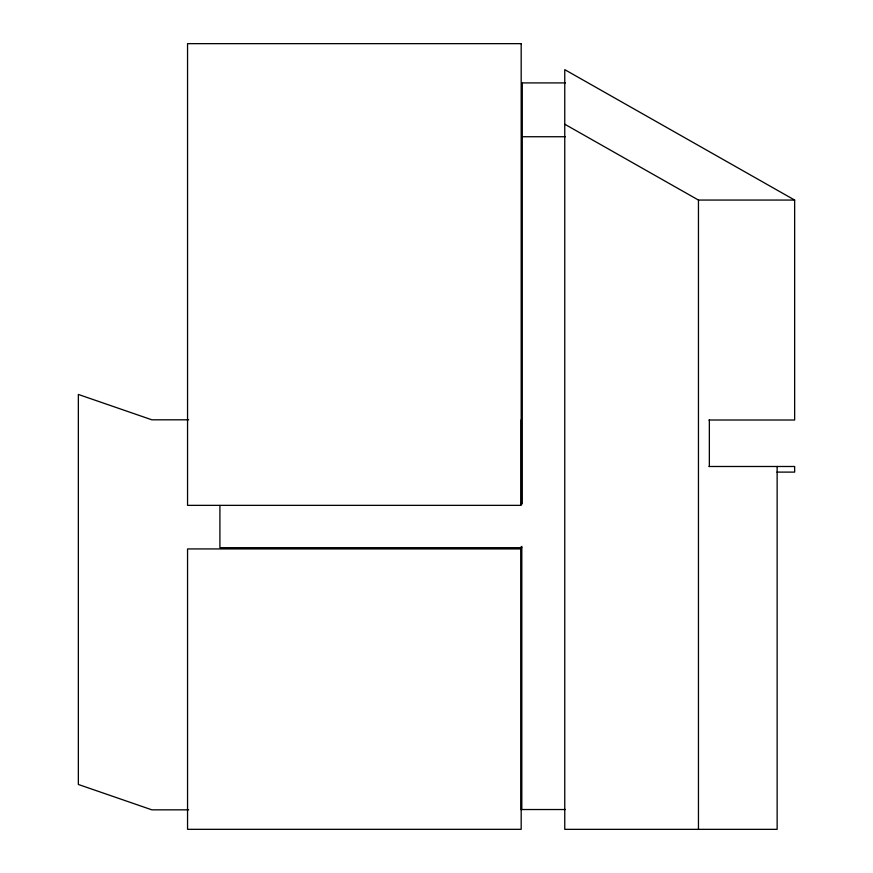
<?xml version="1.0" encoding="UTF-8"?>
<svg xmlns="http://www.w3.org/2000/svg" width="873" height="873" viewBox="0 0 873 873"><rect width="100%" height="100%" fill="white"/><g stroke="black" fill="none" stroke-linecap="round" stroke-linejoin="round"><path stroke-width="1.31" d="M521.814 503.917L521.814 82.913L565.388 82.913M521.814 136.734L565.388 136.734M564.755 124.217L698.455 200.059L794.648 200.059L794.648 420.011L708.963 420.011M188.688 419.815L151.891 419.815L78.352 394.443L78.352 784.467L151.891 809.838L188.688 809.838M708.963 466.488L794.648 466.488L794.648 472.107L776.97 472.107M521.192 504.103L521.814 504.103L521.814 82.913M521.814 547.677L219.909 547.677L219.909 505.467M521.181 548.931L187.553 548.931L187.553 829.328L521.181 829.328L521.181 547.48M565.388 809.533L521.814 809.533L521.814 546.378M794.648 200.059L564.755 69.644L564.755 829.35L777.134 829.35L777.134 466.488M709.356 420.011L709.356 466.488M698.455 200.059L698.455 829.35M521.192 419.815L521.192 504.365M521.192 546.64L521.192 809.838M521.181 43.65L187.553 43.65L187.553 505.358L521.181 505.358L521.181 43.65"/></g></svg>
